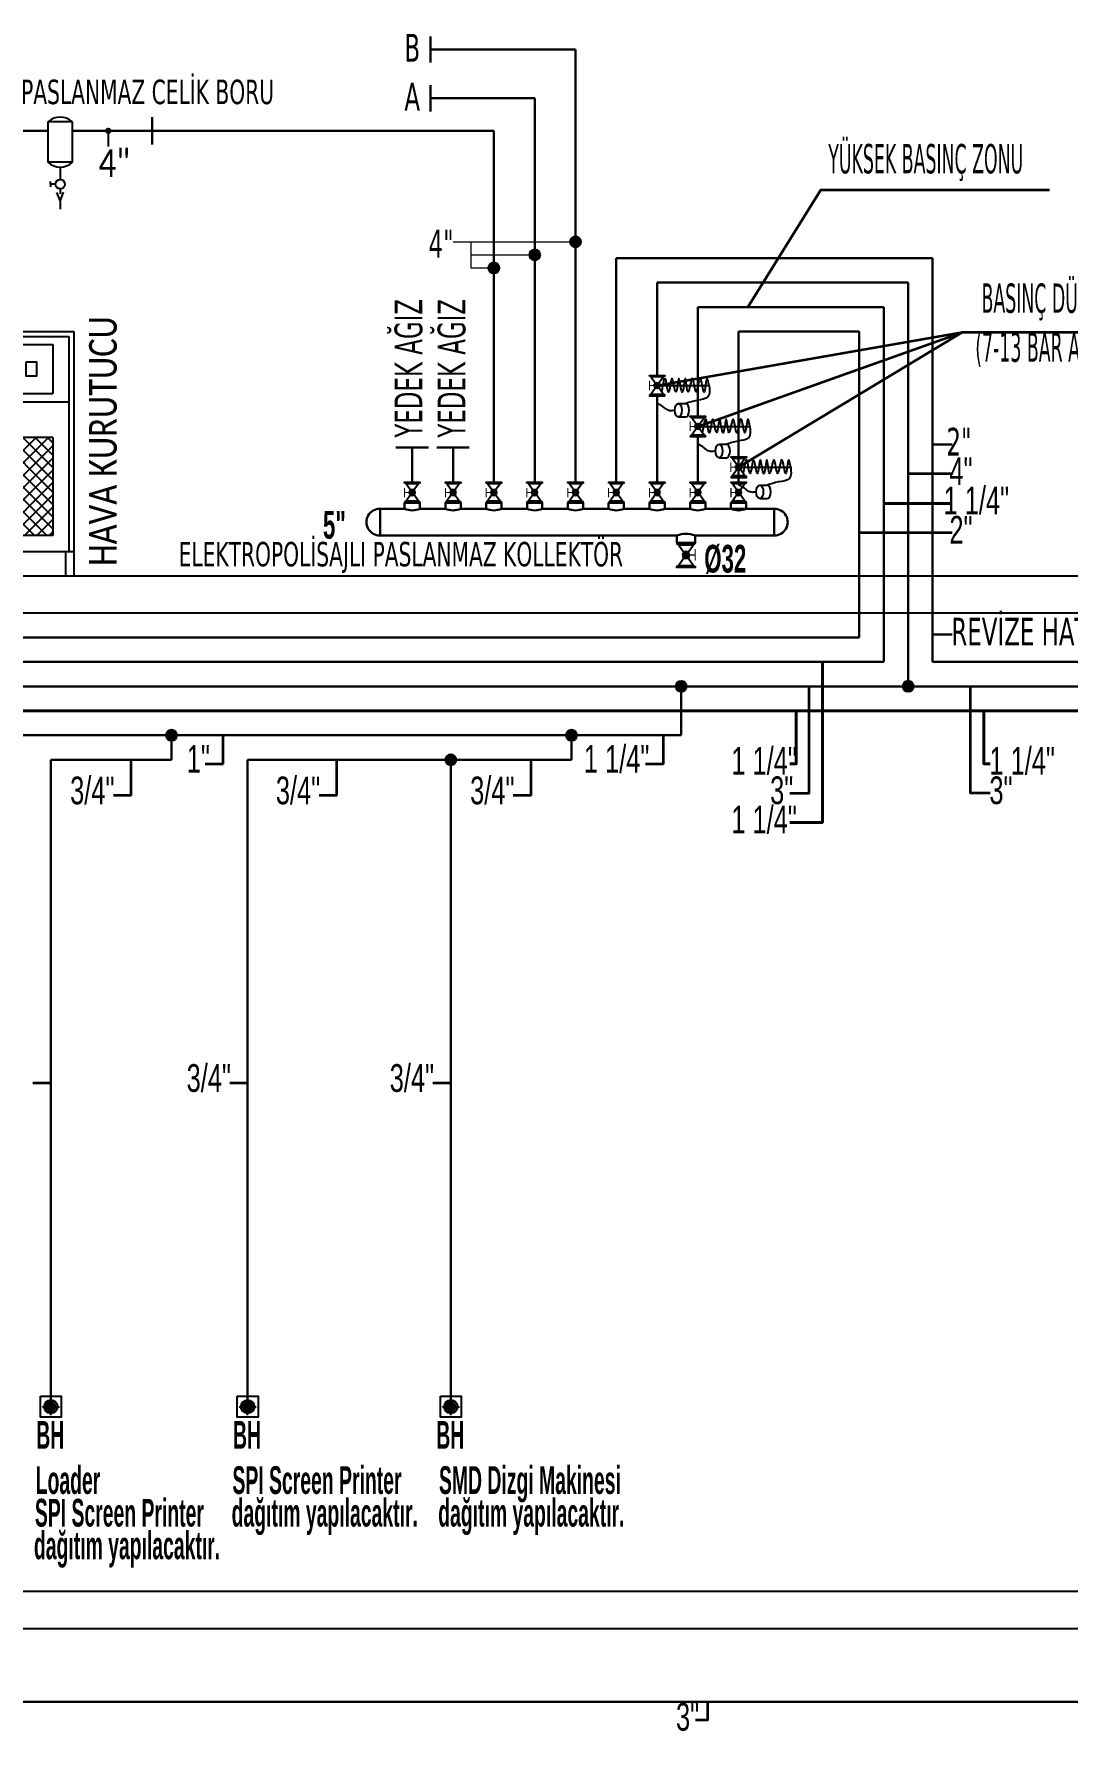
# Model space of a CAD drawing. Header units: centimetres. Extents: x 392964 to 515689, y 49661 to 58661.
# Drawn here: x 508215 to 508848, y 53897 to 54937 of the extents above; entities that cross this region are included whole.
import ezdxf
from ezdxf.enums import TextEntityAlignment as Align

# ---------------------------------------------------------------- set-up
doc = ezdxf.new("R2010")
doc.units = ezdxf.units.CM
doc.linetypes.add('MEDSISTEMBH_LINE', pattern=[1.5, 1.3, 0, -0.2])
doc.linetypes.add('MEDSISTEMKH_LINE', pattern=[1.5, 1.3, 0, -0.2])
doc.layers.get('0').update_dxf_attribs({"lineweight": 9})
for name, color, linetype in [('++MC KELEBEK VANA', 7, 'Continuous'), ('+MC SOGUTMA KOLLEKTÖR', 7, 'Continuous'), ('-M-VALVE', 7, 'Continuous')]:
    doc.layers.add(name, color=color, linetype=linetype)
for name, color, linetype, lineweight in [('+M+YAZI GENEL', 7, 'Continuous', 25), ('0-KRCN-BAS HAVA', 101, 'BASINÇ HAVA', 35), ('0-KRCN-IST-BUHAR', 120, 'Continuous', 25), ('0-KRCN-IST-KOLLEKTÖR', 132, 'Continuous', 30), ('0-KRCN-IST-KÜRESEL VANA', 4, 'Continuous', 25), ('0-KRCN-SHT-02CIHAZ', 132, 'Continuous', 25), ('0-KRCN-SHT-YAZI-ÇAP-TEMSU', 81, 'Continuous', 30), ('0-MEK-IST-YAZI-ÇAP', 71, 'Continuous', 35), ('0-MEK-MED-AZOT', 217, '0-A_LINE', 40), ('_MDS_0', 7, 'Continuous', 30), ('_MDS_BORU_12.70X0.89_KURU HAVA', 132, 'Continuous', 30), ('_MDS_BORU_22.00X1.00_BASINÇLI HAVA', 5, 'Continuous', 30), ('_MDS_TEE', 7, 'Continuous', 30)]:
    doc.layers.add(name, color=color, linetype=linetype, lineweight=lineweight)
doc.styles.add('BORU', font='tahoma.ttf', dxfattribs={"width": 0.5})
doc.styles.add('CAP', font='ARIALNB.TTF')
doc.styles.add('DERECE', font='tahoma.ttf', dxfattribs={"width": 0.8})
doc.styles.add('ON', font='ARIALN.TTF', dxfattribs={"width": 0.8, "height": 6})
doc.styles.add('OYAK', font='arialbd.ttf')
doc.styles.add('ProjeNot03', font='calibril.ttf', dxfattribs={"width": 0.8})
doc.styles.get("Standard").update_dxf_attribs({"font": 'arial.ttf'})
doc.styles.add('VRF CITY MULTI', font='tahoma.ttf', dxfattribs={"height": 15})
doc.linetypes.add('0-A_LINE', pattern='A,100,-1.5,["A",BORU,S=9,R=0,X=0,Y=-4.5],-9,6', length=116.5)
doc.linetypes.add('BASINÇ HAVA', pattern='A,0.5,-0.2,["BH",Standard,S=0.1,R=0,X=-0.1,Y=-0.05],-0.2', length=0.9)

# ---------------------------------------------------------------- blocks, each defined once
blk = doc.blocks.new('TEE')
at = {"layer": '_MDS_TEE'}
h = blk.add_hatch(color=256, dxfattribs=at)
h.dxf.hatch_style = 1
edge = h.paths.add_edge_path()
edge.add_arc((0, 0), 50, 0, 360)
blk.add_circle((0, 0), 50, dxfattribs=at)
blk = doc.blocks.new('0-MEK-IST-KÜRESEL VANA-1')
at = {"layer": '0-KRCN-IST-KÜRESEL VANA'}
blk.add_hatch(color=0, dxfattribs=at).paths.add_polyline_path([(0, 1.42, 1), (0, -1.42, 1)])
at = {"layer": '0-KRCN-IST-KÜRESEL VANA', "color": 0}
for p, q in [((-3.05, 4.3), (-0.85, 1.14)), ((-3.05, 4.3), (3.02, 4.3)), ((0.85, 1.14), (3.02, 4.3)), ((-3.05, -4.24), (-0.88, -1.12)), ((-3.05, -4.24), (3.02, -4.24)), ((0.88, -1.12), (3.02, -4.24))]:
    blk.add_line(p, q, dxfattribs=at)
for points in [[(3.74, 4.58), (3.74, 5.03), (-3.76, 5.03), (-3.76, 4.58)], [(3.74, -4.53), (3.74, -4.97), (-3.76, -4.97), (-3.76, -4.53)]]:
    blk.add_lwpolyline(points, close=True, dxfattribs=at)
at = {"layer": '0-KRCN-IST-KÜRESEL VANA', "color": 0, "const_width": 0.5}
blk.add_lwpolyline([(0, 0), (3.75, 0)], dxfattribs=at)
blk.add_lwpolyline([(3.75, 0), (3.75, -2.41), (3.75, 2.31)], close=True, dxfattribs=at)
at = {"layer": '0-KRCN-IST-KÜRESEL VANA', "color": 0}
blk.add_circle((0, 0), 1.42, dxfattribs=at)
blk = doc.blocks.new('G$C63E5540C')
at = {"layer": '-M-VALVE', "color": 7}
for p, q in [((-4, 0), (4.1, 0)), ((-0.59, 0.46), (-0.59, -0.45)), ((-0.21, 1.37), (-0.21, 1.1)), ((0, -4.05), (0, 4.05)), ((0.21, 1.37), (0.21, 1.1)), ((0.59, 0.46), (0.59, -0.45))]:
    blk.add_line(p, q, dxfattribs=at)
blk.add_lwpolyline([(-5, 5), (5, 5), (5, -5), (-5, -5)], close=True, dxfattribs=at)
for radius in [3.23, 3.02, 3.02, 2.11, 2.11, 2.01, 2, 1.39, 1.12, 0.808, 0.742, 0.528, 0.449, 0.277, 0.00284]:
    blk.add_circle((0, 0), radius, dxfattribs=at)
for radius, start, end in [(0.627, 20.18086, 159.81914), (0.594, 7.7463, 172.2537), (0.594, 187.7463, 352.2537), (0.627, 200.18086, 339.81914)]:
    blk.add_arc((0, 0), radius, start, end, dxfattribs=at)
for points in [[(-0.25, -0.12), (-0.24, -0.12), (-0.24, -0.11), (-0.23, -0.1), (-0.23, -0.09), (-0.22, -0.07), (-0.22, -0.06), (-0.21, -0.03), (-0.21, -0.01), (-0.21, 0.02), (-0.21, 0.03), (-0.22, 0.06), (-0.22, 0.08), (-0.23, 0.1), (-0.23, 0.11), (-0.24, 0.12), (-0.24, 0.12), (-0.25, 0.13)], [(0.25, 0.13), (0.24, 0.12), (0.24, 0.12), (0.23, 0.11), (0.23, 0.1), (0.22, 0.08), (0.21, 0.06), (0.21, 0.03), (0.21, 0.02), (0.21, -0.01), (0.21, -0.03), (0.21, -0.06), (0.22, -0.07), (0.23, -0.09), (0.23, -0.1), (0.24, -0.11), (0.24, -0.12), (0.25, -0.12)]]:
    blk.add_open_spline(points, degree=3, knots=[1.48617, 1.48617, 1.48617, 1.48617, 1.618518, 1.618518, 1.842375, 1.842375, 2.168854, 2.168854, 2.495334, 2.495334, 2.821813, 2.821813, 3.148293, 3.148293, 3.372149, 3.372149, 3.504498, 3.504498, 3.504498, 3.504498], dxfattribs=at)
blk = doc.blocks.new('KOMP.')
at = {"layer": '+MC SOGUTMA KOLLEKTÖR'}
h = blk.add_hatch(dxfattribs=at)
h.set_pattern_fill('INSULATION', color=8, scale=1.5, style=0)
h.set_pattern_definition([(45, (2935.483, 844.283), (-3.77170757, 3.77170757), []), (135, (2935.483, 844.283), (-3.77170757, -3.77170757), [])])
h.paths.add_polyline_path([(508930.5, 55533.8), (508826.5, 55533.8), (508826.5, 55473.8), (508930.5, 55473.8)])
at = {"layer": '++MC KELEBEK VANA', "color": 0}
for p, q in [((508942.6, 55727.3), (508927.6, 55727.3)), ((508942.6, 55702.6), (508927.6, 55702.6)), ((508935.1, 55699.6), (508935.1, 55692)), ((508929.2, 55689.1), (508929.2, 55690.9)), ((508932.2, 55689.1), (508929.2, 55689.1)), ((508929.2, 55689.1), (508929.2, 55687.5)), ((508932.8, 55684.1), (508935.1, 55678.8)), ((508935.1, 55686.2), (508935.1, 55683.2)), ((508935.1, 55678.8), (508937.2, 55684.2)), ((508935.1, 55678.8), (508935.1, 55673.8))]:
    blk.add_line(p, q, dxfattribs=at)
for points in [[(508927.6, 55727.3), (508927.6, 55702.6)], [(508942.6, 55702.6), (508942.6, 55727.3)]]:
    blk.add_lwpolyline(points, dxfattribs=at)
blk.add_circle((508935.1, 55689.1), 2.89, dxfattribs=at)
for centre, start, end in [((508935.1, 55719.4), 46.705, 133.295), ((508935.1, 55710.5), 226.705, 313.295)]:
    blk.add_arc(centre, 10.9, start, end, dxfattribs=at)
at = {"layer": '+M+YAZI GENEL', "color": 0, "ltscale": 100}
blk.add_line((508964.6, 55721.8, 0), (508964.6, 55712.3, 0), dxfattribs=at)
at = {"layer": '+M+YAZI GENEL', "color": 0, "ltscale": 100, "const_width": 1.94, "elevation": 0}
blk.add_lwpolyline([(508964.6, 55722.8, -1), (508964.6, 55720.9, -1)], format="xyb", close=True, dxfattribs=at)
at = {"layer": '+MC SOGUTMA KOLLEKTÖR', "color": 1}
for p, q in [((508813.5, 55598.8), (508943.5, 55598.8)), ((508816.5, 55595.8), (508940.5, 55595.8)), ((508826.5, 55590.8), (508930.5, 55590.8)), ((508930.5, 55590.8), (508930.5, 55560.8)), ((508940.5, 55595.8), (508940.5, 55463.8)), ((508943.5, 55598.8), (508943.5, 55448.8)), ((508826.5, 55560.8), (508930.5, 55560.8)), ((508816.5, 55555.8), (508940.5, 55555.8)), ((508930.5, 55533.8), (508826.5, 55533.8)), ((508930.5, 55533.8), (508930.5, 55473.8)), ((508930.5, 55473.8), (508826.5, 55473.8)), ((508943.5, 55463.8), (508813.5, 55463.8)), ((508938.5, 55448.8), (508938.5, 55463.8)), ((508943.5, 55448.8), (508938.5, 55448.8))]:
    blk.add_line(p, q, dxfattribs=at)
at = {"layer": '+MC SOGUTMA KOLLEKTÖR'}
blk.add_lwpolyline([(508914.3, 55580.2), (508920.5, 55580.2), (508920.5, 55571.4), (508914.3, 55571.4)], close=True, dxfattribs=at)
at = {"layer": '_MDS_BORU_22.00X1.00_BASINÇLI HAVA', "linetype": 'MEDSISTEMBH_LINE', "ltscale": 80}
blk.add_line((508991.5, 55730.2, 0), (508991.5, 55713.4, 0), dxfattribs=at)
for points in [[(508927.6, 55721.8), (508667.3, 55721.8)], [(508991.5, 55721.8), (508942.6, 55721.8)]]:
    blk.add_lwpolyline(points, dxfattribs=at)
at = {"layer": '+M+YAZI GENEL', "color": 0, "ltscale": 100, "style": 'ProjeNot03', "width": 0.8}
blk.add_text('4"', height=17, dxfattribs=at).set_placement((508968.3, 55702.1, 0), align=Align.MIDDLE_CENTER)
blk.add_text('HAVA KURUTUCU', height=17, rotation=90, dxfattribs=at).set_placement((508961.3, 55531.7), align=Align.MIDDLE_CENTER)
blk = doc.blocks.new('basınç düşürücü 2')
at = {"layer": '0-KRCN-IST-KÜRESEL VANA'}
blk.add_hatch(color=256, dxfattribs=at).paths.add_polyline_path([(-1.42, 25.45, 1), (1.42, 25.45, 1)])
at = {"layer": '0-KRCN-IST-BUHAR', "color": 120}
for p, q in [((0, 25.45), (0, 0)), ((-15.35, 15.11), (-15.35, 11.44)), ((-8.78, 15.11), (-8.78, 11.44))]:
    blk.add_line(p, q, dxfattribs=at)
blk.add_ellipse((-12.07, 15.11), major_axis=(3.29, 0), ratio=0.517814, dxfattribs=at)
blk.add_ellipse((-12.07, 11.44), major_axis=(3.29, 0), ratio=0.517814, start_param=3.141593, end_param=6.283185, dxfattribs=at)
for points in [[(-12.07, 16.81), (-12.29, 19.37), (-9.77, 23.32), (-8.69, 25.45)], [(0, 0), (3.44, 1), (-3.17, 2.45), (3.63, 4.37), (-3.1, 6.42), (3.5, 8.2), (-3.04, 10.31), (3.5, 11.63), (-3.23, 13.15), (3.44, 14.86), (-3.04, 16.25), (3.44, 18.16), (-3.17, 19.81), (3.37, 21.46), (-2.71, 23.18)], [(0, 0), (-5.52, 0.6), (-7.24, 5.94), (-8.78, 11.44)]]:
    blk.add_spline(points, degree=3, dxfattribs=at)
at = {"layer": '0-KRCN-IST-KÜRESEL VANA'}
for p, q in [((-1.14, 26.29), (-4.3, 28.47)), ((-4.3, 22.39), (-4.3, 28.47)), ((1.12, 26.32), (4.24, 28.47)), ((4.24, 22.39), (4.24, 28.47)), ((-4.3, 22.39), (-1.14, 24.6)), ((4.24, 22.39), (1.12, 24.57))]:
    blk.add_line(p, q, dxfattribs=at)
for points in [[(-4.58, 29.19), (-5.03, 29.19), (-5.03, 21.69), (-4.58, 21.69)], [(4.53, 29.19), (4.97, 29.19), (4.97, 21.69), (4.53, 21.69)]]:
    blk.add_lwpolyline(points, close=True, dxfattribs=at)
at = {"layer": '0-KRCN-IST-KÜRESEL VANA', "const_width": 0.5}
blk.add_lwpolyline([(0, 29.2), (2.41, 29.2), (-2.31, 29.2)], close=True, dxfattribs=at)
blk.add_lwpolyline([(0, 25.45), (0, 29.2)], dxfattribs=at)
at = {"layer": '0-KRCN-IST-KÜRESEL VANA'}
blk.add_circle((0, 25.45), 1.42, dxfattribs=at)

msp = doc.modelspace()

# ---------------------------------------------------------------- linework, layer by layer
at = {"ltscale": 3}
for p, q in [((508471.9, 54809.5), (508547, 54809.5)), ((508482.8, 54809.5), (508482.8, 54793.5)), ((508482.8, 54801.5), (508522, 54801.5)), ((508482.8, 54793.5), (508496.9, 54793.5))]:
    msp.add_line(p, q, dxfattribs=at)
at = {"layer": '0-KRCN-BAS HAVA', "color": 4, "ltscale": 150}
for p, q in [((508331, 54489.3), (508331, 54507)), ((508600.9, 54489.3), (508600.9, 54507)), ((508274.6, 54470), (508274.6, 54492)), ((508400.7, 54470), (508400.7, 54492)), ((508519.8, 54470), (508519.8, 54492))]:
    msp.add_line(p, q, dxfattribs=at)
for points in [[(508777.9, 54667.2), (508750.9, 54667.2)], [(508777.9, 54631.2), (508720.9, 54631.2)], [(508678.3, 54471.6), (508690.3, 54471.6), (508690.3, 54537)], [(508801.1, 54471.6), (508789.2, 54471.6), (508789.2, 54537)], [(508331, 54489.3), (508320, 54489.3)], [(508600.9, 54489.3), (508589.9, 54489.3)], [(508274.6, 54470), (508263.7, 54470)], [(508400.7, 54470), (508389.8, 54470)], [(508519.8, 54470), (508508.8, 54470)], [(508225.4, 54293.7), (508214.4, 54293.7)], [(508346, 54293.7), (508335, 54293.7)], [(508470.6, 54293.7), (508459.6, 54293.7)], [(508620.6, 53903.5), (508628.1, 53903.5), (508628.1, 53914.5)]]:
    msp.add_lwpolyline(points, dxfattribs=at)
at = {"layer": '0-KRCN-IST-KOLLEKTÖR', "color": 0}
for p, q in [((508427.2, 54629.5), (508427.2, 54645.8)), ((508427.2, 54645.8), (508442.2, 54645.8)), ((508451.6, 54645.8), (508467.2, 54645.8)), ((508476.6, 54645.8), (508492.2, 54645.8)), ((508501.6, 54645.8), (508517.3, 54645.8)), ((508526.6, 54645.8), (508542.3, 54645.8)), ((508551.7, 54645.8), (508567.3, 54645.8)), ((508576.7, 54645.8), (508592.3, 54645.8)), ((508601.7, 54645.8), (508617.3, 54645.8)), ((508626.7, 54645.8), (508668.8, 54645.8)), ((508668.8, 54629.5), (508668.8, 54645.8)), ((508427.2, 54629.5), (508609.1, 54629.5)), ((508620.3, 54629.5), (508668.8, 54629.5))]:
    msp.add_line(p, q, dxfattribs=at)
for points in [[(508451.6, 54645.8), (508451.6, 54649.6), (508442.2, 54649.6), (508442.2, 54645.8)], [(508476.6, 54645.8), (508476.6, 54649.6), (508467.2, 54649.6), (508467.2, 54645.8)], [(508501.6, 54645.8), (508501.6, 54649.6), (508492.2, 54649.6), (508492.2, 54645.8)], [(508526.6, 54645.8), (508526.6, 54649.6), (508517.3, 54649.6), (508517.3, 54645.8)], [(508551.7, 54645.8), (508551.7, 54649.6), (508542.3, 54649.6), (508542.3, 54645.8)], [(508576.7, 54645.8), (508576.7, 54649.6), (508567.3, 54649.6), (508567.3, 54645.8)], [(508601.7, 54645.8), (508601.7, 54649.6), (508592.3, 54649.6), (508592.3, 54645.8)], [(508626.7, 54645.8), (508626.7, 54649.6), (508617.3, 54649.6), (508617.3, 54645.8)], [(508651.7, 54645.8), (508651.7, 54649.6), (508642.3, 54649.6), (508642.3, 54645.8)], [(508609.1, 54629.5), (508609.1, 54625), (508620.3, 54625), (508620.3, 54629.5)]]:
    msp.add_lwpolyline(points, dxfattribs=at)
for centre, radius, start, end in [((508427, 54637.7), 8.17, 88.8918, 271.1082), ((508446.9, 54656.8), 11.9, 246.8106, 293.1894), ((508471.9, 54656.8), 11.9, 246.8106, 293.1894), ((508496.9, 54656.8), 11.9, 246.8106, 293.1894), ((508522, 54656.8), 11.9, 246.8106, 293.1894), ((508547, 54656.8), 11.9, 246.8106, 293.1894), ((508572, 54656.8), 11.9, 246.8106, 293.1894), ((508597, 54656.8), 11.9, 246.8106, 293.1894), ((508622, 54656.8), 11.9, 246.8106, 293.1894), ((508647, 54656.8), 11.9, 246.8106, 293.1894), ((508668.9, 54637.7), 8.17, 268.8918, 91.1082), ((508614.7, 54616.3), 14.3, 66.8106, 113.1894)]:
    msp.add_arc(centre, radius, start, end, dxfattribs=at)
at = {"layer": '0-KRCN-SHT-02CIHAZ', "color": 8}
for p, q in [((513155.2, 54604.5), (503564.1, 54604.5)), ((503564.1, 54582), (513155.2, 54582)), ((513155.2, 53982), (503564.1, 53982)), ((503564.1, 53959.5), (513155.2, 53959.5))]:
    msp.add_line(p, q, dxfattribs=at)
at = {"layer": '0-MEK-IST-YAZI-ÇAP'}
for p, q in [((508597, 54721.4), (508784.2, 54754.1)), ((508622, 54696.4), (508784.2, 54754.1)), ((508647, 54671.4), (508784.2, 54754.1)), ((508784.2, 54754.1), (508958, 54754.1))]:
    msp.add_line(p, q, dxfattribs=at)
msp.add_lwpolyline([(508652.7, 54769.5), (508697.4, 54841.4), (508837.5, 54841.4)], dxfattribs=at)
at = {"layer": '0-MEK-MED-AZOT'}
for p, q in [((505811.8, 54522), (508765.9, 54522)), ((508765.9, 54522), (511800.9, 54522))]:
    msp.add_line(p, q, dxfattribs=at)
at = {"layer": '0-MEK-MED-AZOT', "color": 1, "ltscale": 150, "true_color": 0xff0000}
for points in [[(508777.9, 54649.2), (508735.9, 54649.2)], [(508678.3, 54453.6), (508698.3, 54453.6), (508698.3, 54552)]]:
    msp.add_lwpolyline(points, dxfattribs=at)
at = {"layer": '0-MEK-MED-AZOT', "color": 6, "ltscale": 150}
for points in [[(508678.3, 54489.6), (508682.3, 54489.6), (508682.3, 54522)], [(508801.1, 54489.6), (508797.2, 54489.6), (508797.2, 54522)]]:
    msp.add_lwpolyline(points, dxfattribs=at)
at = {"layer": '_MDS_BORU_12.70X0.89_KURU HAVA', "color": 241, "linetype": 'MEDSISTEMKH_LINE', "ltscale": 80}
for p, q in [((508735.9, 54769.5), (508622, 54769.5)), ((508622, 54702.6), (508622, 54769.5)), ((508735.9, 54552), (508735.9, 54769.5)), ((508622, 54662.1), (508622, 54690.1)), ((507743.6, 54552), (508735.9, 54552))]:
    msp.add_line(p, q, dxfattribs=at)
at = {"layer": '_MDS_BORU_22.00X1.00_BASINÇLI HAVA', "linetype": 'MEDSISTEMBH_LINE', "ltscale": 80}
for p, q in [((508458.2, 54935.5), (508458.2, 54919.5)), ((508547, 54927.5), (508458.2, 54927.5)), ((508547, 54662.1), (508547, 54927.5)), ((508458.2, 54905.5), (508458.2, 54889.5)), ((508522, 54897.5), (508458.2, 54897.5)), ((508522, 54662.1), (508522, 54897.5)), ((508750.9, 54784.5), (508597, 54784.5)), ((508597, 54727.6), (508597, 54784.5)), ((508750.9, 54537), (508750.9, 54784.5)), ((508720.9, 54754.5), (508647, 54754.5)), ((508647, 54662.1), (508647, 54754.5)), ((508720.9, 54567), (508720.9, 54754.5)), ((508597, 54662.1), (508597, 54715.1)), ((508456.9, 54683.4), (508436.9, 54683.4)), ((508481.9, 54683.4), (508461.9, 54683.4)), ((507733.6, 54567), (508720.9, 54567)), ((507753.6, 54537), (508750.9, 54537)), ((508611.8, 54507), (508611.8, 54537)), ((508750.9, 54537), (511848, 54537)), ((507869.8, 54507), (508611.8, 54507)), ((508299.3, 54492), (508299.3, 54507)), ((508544.5, 54492), (508544.5, 54507)), ((508225.4, 54492), (508299.3, 54492)), ((508225.4, 54095.4), (508225.4, 54492)), ((508346, 54492), (508544.5, 54492)), ((508346, 54095.4), (508346, 54492)), ((508470.6, 54095.4), (508470.6, 54492)), ((503564.1, 53914.5), (511848, 53914.5))]:
    msp.add_line(p, q, dxfattribs=at)
at = {"layer": '_MDS_BORU_22.00X1.00_BASINÇLI HAVA', "color": 3, "linetype": 'MEDSISTEMKH_LINE', "ltscale": 80}
for p, q in [((508765.9, 54799.5), (508572, 54799.5)), ((508572, 54662.1), (508572, 54799.5)), ((508765.9, 54552), (508765.9, 54799.5)), ((508765.9, 54552), (511909, 54552))]:
    msp.add_line(p, q, dxfattribs=at)
at = {"layer": '_MDS_BORU_22.00X1.00_BASINÇLI HAVA', "linetype": 'MEDSISTEMBH_LINE', "ltscale": 80}
for points in [[(508496.9, 54662.1), (508496.9, 54877.5), (508287.5, 54877.5)], [(508446.9, 54662.1), (508446.9, 54683.4)], [(508471.9, 54662.1), (508471.9, 54683.4)]]:
    msp.add_lwpolyline(points, dxfattribs=at)
at = {"layer": '_MDS_BORU_22.00X1.00_BASINÇLI HAVA', "color": 3, "linetype": 'MEDSISTEMBH_LINE', "ltscale": 80}
for points in [[(508777.9, 54685.2), (508765.9, 54685.2)], [(508777.9, 54568.8), (508765.9, 54568.8)]]:
    msp.add_lwpolyline(points, dxfattribs=at)

# ---------------------------------------------------------------- block references
at = {"layer": '-M-VALVE', "color": 7, "xscale": 1.276512899816038, "yscale": 1.276512899816038, "zscale": 1.276512899816038}
for p in [(508225.4, 54095.4), (508346, 54095.4), (508470.6, 54095.4)]:
    msp.add_blockref('G$C63E5540C', p, dxfattribs=at)
at = {"layer": '0-KRCN-IST-BUHAR', "xscale": 1.253555373772933, "yscale": 1.253555373772933, "zscale": 1.253555373772933, "rotation": 90}
for p in [(508628.9, 54721.4), (508653.9, 54696.4), (508678.9, 54671.4)]:
    msp.add_blockref('basınç düşürücü 2', p, dxfattribs=at)
at = {"layer": '0-MEK-IST-YAZI-ÇAP', "color": 0, "xscale": -1.250666666666667, "yscale": 1.250666666666667, "zscale": 1.250666666666667}
for p in [(508446.9, 54655.8), (508471.9, 54655.8), (508496.9, 54655.8), (508521.9, 54655.8), (508547, 54655.8), (508572, 54655.8), (508597, 54655.8), (508622, 54655.8), (508647, 54655.8)]:
    msp.add_blockref('0-MEK-IST-KÜRESEL VANA-1', p, dxfattribs=at)
at = {"layer": '0-MEK-IST-YAZI-ÇAP', "color": 0, "xscale": -1.5, "yscale": 1.5, "zscale": 1.5, "rotation": 180}
msp.add_blockref('0-MEK-IST-KÜRESEL VANA-1', (508614.7, 54617.5), dxfattribs=at)
at = {"layer": '_MDS_TEE', "xscale": 0.065, "yscale": 0.065, "zscale": 0.065}
for p, rotation in [((508547, 54809.5), 90.00000000000001), ((508522, 54801.5), 90.00000000000001), ((508496.9, 54793.5), 90.00000000000001), ((508611.8, 54537), 90), ((508750.9, 54537), 90), ((508299.3, 54507), 90), ((508544.5, 54507), 90), ((508470.6, 54492), 90)]:
    msp.add_blockref('TEE', p, dxfattribs=dict(at, rotation=rotation))

# ---------------------------------------------------------------- texts
at = {"layer": '0-KRCN-BAS HAVA', "color": 4, "ltscale": 150, "style": 'ON', "width": 0.8}
for s, p in [('4"', (508776.2, 54660.5)), ('2"', (508776.2, 54624.5)), ('1"', (508308.7, 54484)), ('1 1/4"', (508552.1, 54484)), ('3/4"', (508237.2, 54464.7)), ('3/4"', (508363.3, 54464.7)), ('3/4"', (508482.4, 54464.7)), ('3"', (508666.3, 54464.8)), ('3"', (508800.7, 54464.8)), ('3/4"', (508308.6, 54288.4)), ('3/4"', (508433.1, 54288.4)), ('3"', (508608.6, 53896.8))]:
    msp.add_text(s, height=17, dxfattribs=at).set_placement(p)
at = {"layer": '0-KRCN-SHT-YAZI-ÇAP-TEMSU', "color": 0, "linetype": 'Continuous', "style": 'CAP', "width": 0.7}
for s, p in [('5"', (508399.2, 54635.9)), ('Ø32', (508638.8, 54615.2))]:
    msp.add_text(s, height=17, dxfattribs=at).set_placement(p, align=Align.MIDDLE)
at = {"layer": '0-MEK-IST-YAZI-ÇAP', "char_height": 18, "attachment_point": 2, "style": 'DERECE'}
for s, insert, width in [('{\\W0.5;YÜKSEK BASINÇ ZONU}', (508761.7, 54869.5), 288.587), ('{\\W0.5;BASINÇ DÜŞÜRÜCÜ VANA (7-13 BAR AYARLANABİLİR)}', (508864.4, 54784), 166.217)]:
    msp.add_mtext(s, dxfattribs=dict(at, insert=insert, width=width))
at = {"layer": '0-MEK-MED-AZOT', "color": 1, "ltscale": 150, "true_color": 0xff0000, "style": 'ON', "width": 0.8}
for p in [(508772.6, 54642.5), (508642.5, 54446.8)]:
    msp.add_text('1 1/4"', height=17, dxfattribs=at).set_placement(p)
at = {"layer": '0-MEK-MED-AZOT', "color": 6, "ltscale": 150, "style": 'ON', "width": 0.8}
for p in [(508642.5, 54482.8), (508800.7, 54482.8)]:
    msp.add_text('1 1/4"', height=17, dxfattribs=at).set_placement(p)
at = {"layer": '_MDS_0', "style": 'OYAK', "width": 0.5}
for p in [(508225, 54064.5), (508345.6, 54064.5), (508470.2, 54064.5)]:
    msp.add_text('BH', height=17, dxfattribs=at).set_placement(p, align=Align.BOTTOM_CENTER)
at = {"layer": '_MDS_0', "color": 61, "style": 'OYAK', "width": 0.5}
for s, p in [('Loader', (508216.1, 54036.8, 0)), ('SPI Screen Printer', (508336.7, 54036.8, 0)), ('SPI Screen Printer', (508215.6, 54016.8, 0)), ('dağıtım yapılacaktır.', (508336.2, 54016.8, 0)), ('dağıtım yapılacaktır.', (508215, 53996.8, 0))]:
    msp.add_text(s, height=17, dxfattribs=at).set_placement(p, align=Align.BOTTOM_LEFT)
for s, p in [('SMD Dizgi Makinesi', (508574.8, 54036.8, 0)), ('dağıtım yapılacaktır.', (508577, 54016.8, 0))]:
    msp.add_text(s, height=17, dxfattribs=at).set_placement(p, align=Align.BOTTOM_RIGHT)
at = {"layer": '_MDS_BORU_22.00X1.00_BASINÇLI HAVA', "color": 7, "linetype": 'MEDSISTEMBH_LINE', "ltscale": 80, "style": 'VRF CITY MULTI', "width": 0.7}
for s, p in [('B', (508442.1, 54920)), ('A', (508442.1, 54890)), ('4"', (508456.9, 54799.9))]:
    msp.add_text(s, height=17, dxfattribs=at).set_placement(p)
at = {"layer": '_MDS_BORU_22.00X1.00_BASINÇLI HAVA', "color": 3, "linetype": 'MEDSISTEMBH_LINE', "ltscale": 80, "style": 'VRF CITY MULTI', "width": 0.7}
for p in [(508442.4, 54732, 0), (508468.8, 54732, 0)]:
    msp.add_text('YEDEK AĞIZ', height=17, rotation=90, dxfattribs=at).set_placement(p, align=Align.MIDDLE)
for s, p in [('2"', (508774.4, 54678.5)), ('REVİZE HAT-2"', (508777.4, 54562.1))]:
    msp.add_text(s, height=17, dxfattribs=at).set_placement(p)
at = {"layer": '_MDS_BORU_22.00X1.00_BASINÇLI HAVA', "color": 6, "linetype": 'MEDSISTEMBH_LINE', "ltscale": 80, "style": 'VRF CITY MULTI', "width": 0.7}
msp.add_text('ELEKTROPOLİSAJLI PASLANMAZ KOLLEKTÖR ', height=15, dxfattribs=at).set_placement((508441.9, 54617.9, 0), align=Align.MIDDLE)

# ---------------------------------------------------------------- next in the draw order: block references
at = {"ltscale": 3}
msp.add_blockref('KOMP.', (-704, -844.3, 0), dxfattribs=at)

# ---------------------------------------------------------------- next in the draw order: texts
at = {"layer": '_MDS_BORU_22.00X1.00_BASINÇLI HAVA', "color": 6, "linetype": 'MEDSISTEMBH_LINE', "ltscale": 80, "style": 'VRF CITY MULTI', "width": 0.7}
msp.add_text('ELEKTROPOLİSAJLI PASLANMAZ CELİK BORU ', height=15, dxfattribs=at).set_placement((508227.2, 54901.3, 0), align=Align.MIDDLE)

doc.saveas('drawing.dxf')
